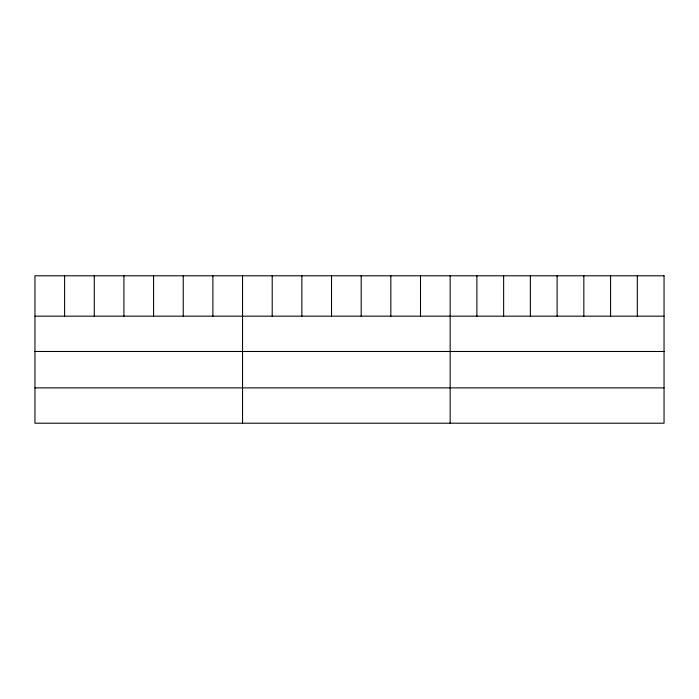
<?xml version="1.0" encoding="UTF-8"?>
<svg xmlns="http://www.w3.org/2000/svg" width="699" height="699" viewBox="0 0 699 699"><rect width="100%" height="100%" fill="white"/><g stroke="black" fill="none" stroke-linecap="round" stroke-linejoin="round"><path stroke-width="1.05" d="M34.95 316.166L664.05 316.166M34.95 351.483L664.05 351.483M34.95 387.884L664.05 387.884M637.313 275.79L637.313 316.166M610.577 275.79L610.577 316.166M583.84 275.79L583.84 316.166M557.103 275.79L557.103 316.166M530.366 275.79L530.366 316.166M503.63 275.79L503.63 316.166M476.893 275.79L476.893 316.166M450.156 275.79L450.156 423.21M420.501 275.79L420.501 316.166M390.837 275.79L390.837 316.166M361.182 275.79L361.182 316.166M331.527 275.79L331.527 316.166M301.872 275.79L301.872 316.166M272.208 275.79L272.208 316.166M242.553 275.79L242.553 423.21M212.898 275.79L212.898 316.166M183.234 275.79L183.234 316.166M153.579 275.79L153.579 316.166M123.924 275.79L123.924 316.166M94.269 275.79L94.269 316.166M64.605 275.79L64.605 316.166M664.05 275.79L34.95 275.79L34.95 423.21L664.05 423.21L664.05 275.79"/></g></svg>
